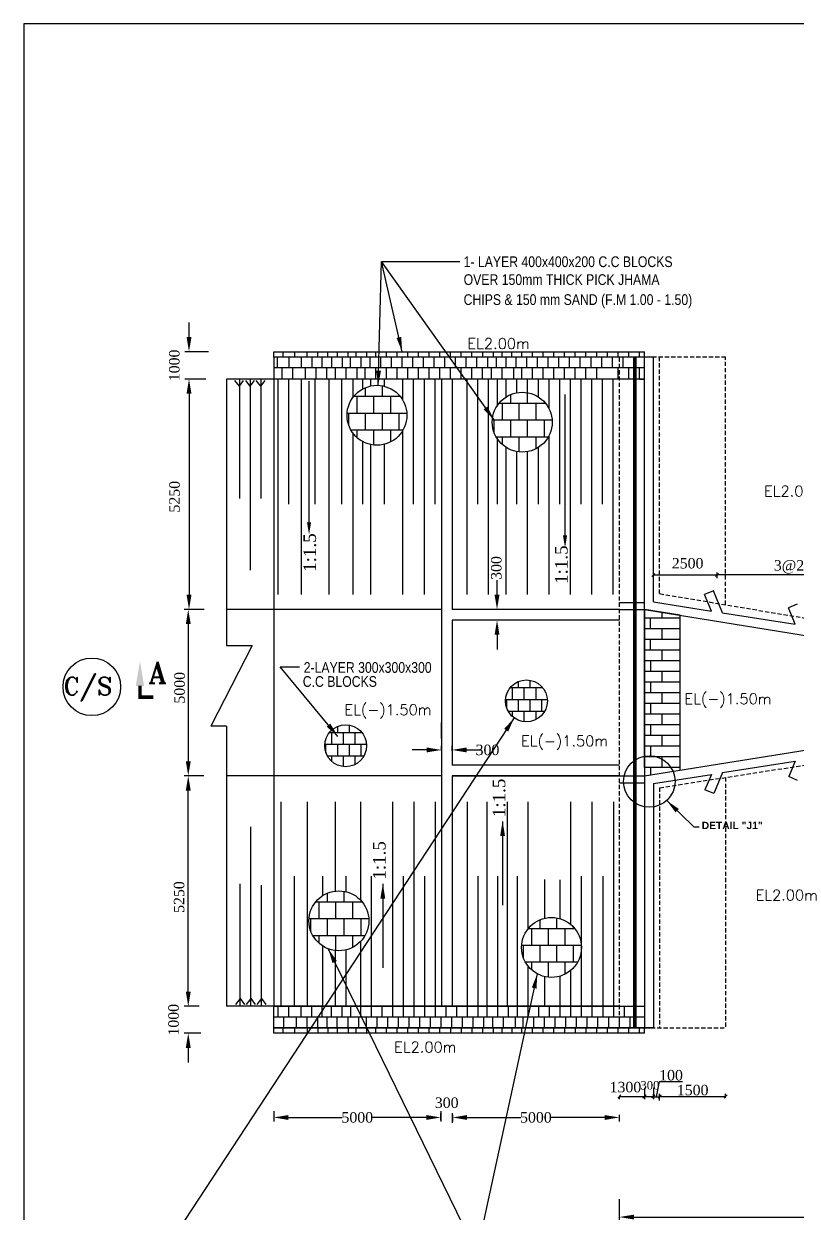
# Model space of a CAD drawing. Extents: x -298162 to 1078160, y -513173 to -216568.
# Drawn here: x 8703 to 27154, y -445324 to -416931 of the extents above; entities that cross this region are included whole.
import ezdxf

# ---------------------------------------------------------------- set-up
doc = ezdxf.new("R2010")
doc.units = 0
doc.header["$MEASUREMENT"] = 0
doc.linetypes.add('DASHED', pattern=[0.75, 0.5, -0.25])
doc.layers.get('0').update_dxf_attribs({"linetype": 'CONTINUOUS'})
doc.layers.get('DEFPOINTS').update_dxf_attribs({"linetype": 'CONTINUOUS'})
for name, color, linetype in [('LINE', 7, 'CONTINUOUS'), ('SLOPECON', 12, 'CONTINUOUS'), ('SLOPEEARTH', 3, 'CONTINUOUS'), ('TEXT', 10, 'CONTINUOUS')]:
    doc.layers.add(name, color=color, linetype=linetype)
doc.styles.add('ARIAL', font='ARIALN.TTF')
doc.styles.add('BIG', font='ROMANT.SHX')
doc.styles.get("Standard").update_dxf_attribs({"font": 'times.ttf', "height": 250})
doc.styles.add('sum', font='arialbd.ttf')
doc.dimstyles.new('3', dxfattribs={"dimtxt": 225, "dimasz": 350, "dimexe": 100, "dimexo": 25, "dimgap": 9, "dimtad": 0, "dimdec": 0, "dimzin": 0, "dimdsep": 46, "dimtxsty": 'Standard', "dimcen": 0, "dimclrt": 256, "dimadec": 0, "dimazin": 0, "dimtfac": 1, "dimtdec": 0, "dimtofl": 0, "dimtmove": 2, "dimatfit": 3, "dimfxl": 1, "dimtolj": 1, "dimtzin": 0, "dimarcsym": 0})
doc.dimstyles.new('Oblique', dxfattribs={"dimtxt": 75, "dimasz": 75, "dimexe": 60, "dimexo": 60, "dimgap": 25, "dimtad": 2, "dimtih": 1, "dimtoh": 1, "dimdec": 0, "dimzin": 0, "dimdsep": 46, "dimtxsty": 'Standard', "dimblk": 'OBLIQUE', "dimcen": 0, "dimadec": 0, "dimazin": 0, "dimtfac": 1, "dimtdec": 0, "dimtofl": 0, "dimtmove": 0, "dimatfit": 3, "dimldrblk": 'NONE', "dimfxl": 1, "dimtolj": 1, "dimtzin": 0, "dimarcsym": 0})

# ---------------------------------------------------------------- blocks, each defined once
blk = doc.blocks.new('_Oblique')
at = {"color": 0, "linetype": 'ByBlock', "lineweight": -2}
blk.add_line((-0.5, -0.5), (0.5, 0.5), dxfattribs=at)
blk = doc.blocks.new('*D718')
at = {"layer": 'DEFPOINTS', "color": 0, "lineweight": -2}
for p in [(25447, -442538), (25447, -442626), (23872, -442695)]:
    blk.add_point(p, dxfattribs=at)
at = {"layer": 'LINE', "color": 0, "lineweight": -2}
for p, q in [((23872, -442635), (23872, -442478)), ((23872, -442538), (25447, -442538)), ((25447, -442566), (25447, -442478))]:
    blk.add_line(p, q, dxfattribs=at)
at = {"layer": 'LINE', "color": 0, "lineweight": -2, "xscale": 75, "yscale": 75, "zscale": 75, "rotation": 180}
blk.add_blockref('_Oblique', (23872, -442538), dxfattribs=at)
at = {"layer": 'LINE', "color": 0, "lineweight": -2, "xscale": 75, "yscale": 75, "zscale": 75}
blk.add_blockref('_Oblique', (25447, -442538), dxfattribs=at)
at = {"layer": 'LINE', "color": 0, "insert": (24660, -442386), "char_height": 250, "attachment_point": 5}
blk.add_mtext('\\A1;1500', dxfattribs=at)
blk = doc.blocks.new('_None')
blk = doc.blocks.new('*D719')
at = {"layer": 'DEFPOINTS', "color": 0, "lineweight": -2}
for p in [(23510, -442273), (23722, -442273), (23722, -442538)]:
    blk.add_point(p, dxfattribs=at)
at = {"layer": 'LINE', "color": 0, "lineweight": -2}
for p, q in [((23510, -442333), (23510, -442598)), ((23722, -442333), (23722, -442598)), ((23510, -442538), (23722, -442538))]:
    blk.add_line(p, q, dxfattribs=at)
at = {"layer": 'LINE', "color": 0, "lineweight": -2, "xscale": 75, "yscale": 75, "zscale": 75, "rotation": 180}
blk.add_blockref('_Oblique', (23510, -442538), dxfattribs=at)
at = {"layer": 'LINE', "color": 0, "lineweight": -2, "xscale": 75, "yscale": 75, "zscale": 75}
blk.add_blockref('_Oblique', (23722, -442538), dxfattribs=at)
at = {"layer": 'LINE', "color": 0, "insert": (23640, -442271), "char_height": 250, "attachment_point": 5}
blk.add_mtext('\\A1;{\\H0.8x;300}', dxfattribs=at)
blk = doc.blocks.new('*D720')
at = {"layer": 'DEFPOINTS', "color": 0, "lineweight": -2}
for p in [(22910, -442479), (23510, -442479), (23510, -442538)]:
    blk.add_point(p, dxfattribs=at)
at = {"layer": 'LINE', "color": 0, "lineweight": -2}
for p, q in [((22910, -442538), (23510, -442538)), ((22910, -442539), (22910, -442598)), ((23510, -442539), (23510, -442598))]:
    blk.add_line(p, q, dxfattribs=at)
at = {"layer": 'LINE', "color": 0, "lineweight": -2, "xscale": 75, "yscale": 75, "zscale": 75, "rotation": 180}
blk.add_blockref('_Oblique', (22910, -442538), dxfattribs=at)
at = {"layer": 'LINE', "color": 0, "lineweight": -2, "xscale": 75, "yscale": 75, "zscale": 75}
blk.add_blockref('_Oblique', (23510, -442538), dxfattribs=at)
at = {"layer": 'LINE', "color": 0, "insert": (23056, -442315), "char_height": 250, "attachment_point": 5}
blk.add_mtext('\\A1;1300', dxfattribs=at)
blk = doc.blocks.new('*D721')
at = {"layer": 'DEFPOINTS', "color": 0, "lineweight": -2}
for p in [(18930, -442950), (22910, -442950), (22910, -443038)]:
    blk.add_point(p, dxfattribs=at)
at = {"layer": 'LINE', "color": 0, "lineweight": -2}
for p, q in [((18930, -442975), (18930, -443138)), ((19280, -443038), (20557, -443038)), ((22560, -443038), (21283, -443038)), ((22910, -442975), (22910, -443138))]:
    blk.add_line(p, q, dxfattribs=at)
for points in [[(19280, -442980), (19280, -443097), (18930, -443038)], [(22560, -442980), (22560, -443097), (22910, -443038)]]:
    blk.add_solid(points, dxfattribs=at)
at = {"layer": 'LINE', "insert": (20920, -443038), "char_height": 250, "attachment_point": 5}
blk.add_mtext('\\A1;5000', dxfattribs=at)
blk = doc.blocks.new('*D722')
at = {"layer": 'DEFPOINTS', "color": 0, "lineweight": -2}
for p in [(12910, -440385), (12626, -441027), (12948, -441027)]:
    blk.add_point(p, dxfattribs=at)
at = {"layer": 'LINE', "color": 0, "lineweight": -2}
for p, q in [((12626, -440035), (12626, -439685)), ((12885, -440385), (12526, -440385)), ((12923, -441027), (12526, -441027)), ((12626, -441377), (12626, -441727))]:
    blk.add_line(p, q, dxfattribs=at)
for points in [[(12568, -440035), (12685, -440035), (12626, -440385)], [(12568, -441377), (12685, -441377), (12626, -441027)]]:
    blk.add_solid(points, dxfattribs=at)
at = {"layer": 'LINE', "insert": (12276, -440706), "char_height": 250, "attachment_point": 5, "rotation": 90}
blk.add_mtext('\\A1;1000', dxfattribs=at)
blk = doc.blocks.new('*D723')
at = {"layer": 'DEFPOINTS', "color": 0, "lineweight": -2}
for p in [(12626, -434885), (13022, -434885), (12881, -440385)]:
    blk.add_point(p, dxfattribs=at)
at = {"layer": 'LINE', "color": 0, "lineweight": -2}
for p, q in [((12997, -434885), (12526, -434885)), ((12626, -440035), (12626, -435235)), ((12856, -440385), (12526, -440385))]:
    blk.add_line(p, q, dxfattribs=at)
for points in [[(12568, -435235), (12685, -435235), (12626, -434885)], [(12568, -440035), (12685, -440035), (12626, -440385)]]:
    blk.add_solid(points, dxfattribs=at)
at = {"layer": 'LINE', "insert": (12409, -437777), "char_height": 250, "attachment_point": 5, "rotation": 90}
blk.add_mtext('\\A1;5250', dxfattribs=at)
blk = doc.blocks.new('*D724')
at = {"layer": 'DEFPOINTS', "color": 0, "lineweight": -2}
for p in [(13069, -425411), (12644, -430911), (13030, -430911)]:
    blk.add_point(p, dxfattribs=at)
at = {"layer": 'LINE', "color": 0, "lineweight": -2}
for p, q in [((13044, -425411), (12544, -425411)), ((12644, -425761), (12644, -430561)), ((13005, -430911), (12544, -430911))]:
    blk.add_line(p, q, dxfattribs=at)
for points in [[(12586, -425761), (12703, -425761), (12644, -425411)], [(12586, -430561), (12703, -430561), (12644, -430911)]]:
    blk.add_solid(points, dxfattribs=at)
at = {"layer": 'LINE', "insert": (12300, -428220), "char_height": 250, "attachment_point": 5, "rotation": 90}
blk.add_mtext('\\A1;5250', dxfattribs=at)
blk = doc.blocks.new('*D725')
at = {"layer": 'DEFPOINTS', "color": 0, "lineweight": -2}
for p in [(13137, -424759), (12644, -425411), (12644, -425411)]:
    blk.add_point(p, dxfattribs=at)
at = {"layer": 'LINE', "color": 0, "lineweight": -2}
for p, q in [((12644, -424409), (12644, -424059)), ((13112, -424759), (12544, -424759)), ((12619, -425411), (12544, -425411)), ((12644, -425761), (12644, -426111))]:
    blk.add_line(p, q, dxfattribs=at)
for points in [[(12586, -424409), (12703, -424409), (12644, -424759)], [(12586, -425761), (12703, -425761), (12644, -425411)]]:
    blk.add_solid(points, dxfattribs=at)
at = {"layer": 'LINE', "insert": (12294, -425085), "char_height": 250, "attachment_point": 5, "rotation": 90}
blk.add_mtext('\\A1;1000', dxfattribs=at)
blk = doc.blocks.new('*D729')
at = {"layer": 'DEFPOINTS', "color": 0, "lineweight": -2}
for p in [(20137, -430911), (19993, -431166), (20137, -431166)]:
    blk.add_point(p, dxfattribs=at)
at = {"layer": 'LINE', "color": 0, "lineweight": -2}
for p, q in [((19993, -430561), (19993, -430211)), ((20112, -430911), (19893, -430911)), ((20112, -431166), (19893, -431166)), ((19993, -431516), (19993, -431866))]:
    blk.add_line(p, q, dxfattribs=at)
for points in [[(19934, -430561), (20051, -430561), (19993, -430911)], [(19934, -431516), (20051, -431516), (19993, -431166)]]:
    blk.add_solid(points, dxfattribs=at)
at = {"layer": 'LINE', "insert": (19976, -429921), "char_height": 250, "attachment_point": 5, "rotation": 90}
blk.add_mtext('\\A1;300', dxfattribs=at)
blk = doc.blocks.new('*D730')
at = {"layer": 'DEFPOINTS', "color": 0, "lineweight": -2}
for p in [(18665, -434265), (18665, -434309), (18920, -434309)]:
    blk.add_point(p, dxfattribs=at)
at = {"layer": 'LINE', "color": 0, "lineweight": -2}
for p, q in [((18315, -434265), (17965, -434265)), ((18665, -434284), (18665, -434165)), ((18920, -434284), (18920, -434165)), ((19270, -434265), (19620, -434265))]:
    blk.add_line(p, q, dxfattribs=at)
for points in [[(18315, -434206), (18315, -434323), (18665, -434265)], [(19270, -434206), (19270, -434323), (18920, -434265)]]:
    blk.add_solid(points, dxfattribs=at)
at = {"layer": 'LINE', "insert": (19765, -434265), "char_height": 250, "attachment_point": 5}
blk.add_mtext('\\A1;300', dxfattribs=at)
blk = doc.blocks.new('*D731')
at = {"layer": 'DEFPOINTS', "color": 0, "lineweight": -2}
for p in [(12891, -430911), (12626, -434885), (12891, -434885)]:
    blk.add_point(p, dxfattribs=at)
at = {"layer": 'LINE', "color": 0, "lineweight": -2}
for p, q in [((12866, -430911), (12526, -430911)), ((12626, -431261), (12626, -434535)), ((12866, -434885), (12526, -434885))]:
    blk.add_line(p, q, dxfattribs=at)
for points in [[(12568, -431261), (12685, -431261), (12626, -430911)], [(12568, -434535), (12685, -434535), (12626, -434885)]]:
    blk.add_solid(points, dxfattribs=at)
at = {"layer": 'LINE', "insert": (12420, -432781), "char_height": 250, "attachment_point": 5, "rotation": 90}
blk.add_mtext('\\A1;5000', dxfattribs=at)
blk = doc.blocks.new('*D736')
at = {"layer": 'DEFPOINTS', "color": 0, "lineweight": -2}
for p in [(18654, -443127), (18930, -443038), (18930, -443188)]:
    blk.add_point(p, dxfattribs=at)
at = {"layer": 'LINE', "color": 0, "lineweight": -2}
for p, q in [((18304, -443038), (17954, -443038)), ((18654, -443102), (18654, -442938)), ((18930, -443163), (18930, -442938)), ((19280, -443038), (19630, -443038))]:
    blk.add_line(p, q, dxfattribs=at)
for points in [[(18304, -442980), (18304, -443097), (18654, -443038)], [(19280, -442980), (19280, -443097), (18930, -443038)]]:
    blk.add_solid(points, dxfattribs=at)
at = {"layer": 'LINE', "insert": (18792, -442688), "char_height": 250, "attachment_point": 5}
blk.add_mtext('\\A1;300', dxfattribs=at)
blk = doc.blocks.new('*D737')
at = {"layer": 'DEFPOINTS', "color": 0, "lineweight": -2}
for p in [(14665, -442862), (18654, -442862), (18654, -443038)]:
    blk.add_point(p, dxfattribs=at)
at = {"layer": 'LINE', "color": 0, "lineweight": -2}
for p, q in [((14665, -442887), (14665, -443138)), ((18654, -442887), (18654, -443138)), ((15015, -443038), (16297, -443038)), ((18304, -443038), (17022, -443038))]:
    blk.add_line(p, q, dxfattribs=at)
for points in [[(15015, -442980), (15015, -443097), (14665, -443038)], [(18304, -442980), (18304, -443097), (18654, -443038)]]:
    blk.add_solid(points, dxfattribs=at)
at = {"layer": 'LINE', "insert": (16659, -443038), "char_height": 250, "attachment_point": 5}
blk.add_mtext('\\A1;5000', dxfattribs=at)
blk = doc.blocks.new('*D741')
at = {"layer": 'DEFPOINTS', "color": 0, "lineweight": -2}
for p in [(46604, -444630), (22910, -444962), (46604, -445416)]:
    blk.add_point(p, dxfattribs=at)
at = {"layer": 'LINE', "color": 0, "lineweight": -2}
for p, q in [((46604, -444655), (46604, -445516)), ((22910, -444987), (22910, -445516)), ((23260, -445416), (34301, -445416)), ((46254, -445416), (35213, -445416))]:
    blk.add_line(p, q, dxfattribs=at)
for points in [[(23260, -445358), (23260, -445474), (22910, -445416)], [(46254, -445358), (46254, -445474), (46604, -445416)]]:
    blk.add_solid(points, dxfattribs=at)
at = {"layer": 'LINE', "insert": (34757, -445416), "char_height": 250, "attachment_point": 5}
blk.add_mtext('\\A1;35850', dxfattribs=at)
blk = doc.blocks.new('*D855')
at = {"layer": 'DEFPOINTS', "color": 0, "lineweight": -2}
for p in [(23722, -442597), (23872, -442542), (23872, -442616)]:
    blk.add_point(p, dxfattribs=at)
at = {"layer": 'LINE', "color": 0, "lineweight": -2}
for p, q in [((23797, -442542), (23871, -442183)), ((23871, -442183), (24418, -442183)), ((23722, -442537), (23722, -442482)), ((23722, -442542), (23872, -442542)), ((23872, -442556), (23872, -442482))]:
    blk.add_line(p, q, dxfattribs=at)
at = {"layer": 'LINE', "color": 0, "lineweight": -2, "xscale": 75, "yscale": 75, "zscale": 75, "rotation": 180}
blk.add_blockref('_Oblique', (23722, -442542), dxfattribs=at)
at = {"layer": 'LINE', "color": 0, "lineweight": -2, "xscale": 75, "yscale": 75, "zscale": 75}
blk.add_blockref('_Oblique', (23872, -442542), dxfattribs=at)
at = {"layer": 'LINE', "color": 0, "insert": (24144, -442031), "char_height": 250, "attachment_point": 5}
blk.add_mtext('\\A1;100', dxfattribs=at)
blk = doc.blocks.new('*D1169')
at = {"layer": 'DEFPOINTS', "color": 0, "lineweight": -2}
for p in [(25241, -430088), (25241, -430088), (29241, -430088)]:
    blk.add_point(p, dxfattribs=at)
at = {"layer": 'LINE', "color": 0, "lineweight": -2}
blk.add_line((29241, -430088), (25241, -430088), dxfattribs=at)
at = {"layer": 'LINE', "color": 0, "lineweight": -2, "xscale": 75, "yscale": 75, "zscale": 75, "rotation": 180}
blk.add_blockref('_Oblique', (25241, -430088), dxfattribs=at)
at = {"layer": 'LINE', "color": 0, "lineweight": -2, "xscale": 75, "yscale": 75, "zscale": 75}
blk.add_blockref('_Oblique', (29241, -430088), dxfattribs=at)
at = {"layer": 'LINE', "color": 0, "insert": (27462, -429895), "char_height": 250, "attachment_point": 5}
blk.add_mtext('\\A1;3@2350c/c', dxfattribs=at)
blk = doc.blocks.new('*D1170')
at = {"layer": 'DEFPOINTS', "color": 0, "lineweight": -2}
for p in [(25241, -430088), (23722, -430228), (25241, -430228)]:
    blk.add_point(p, dxfattribs=at)
at = {"layer": 'LINE', "color": 0, "lineweight": -2}
for p, q in [((23722, -430168), (23722, -430028)), ((23722, -430088), (25241, -430088)), ((25241, -430168), (25241, -430028))]:
    blk.add_line(p, q, dxfattribs=at)
at = {"layer": 'LINE', "color": 0, "lineweight": -2, "xscale": 75, "yscale": 75, "zscale": 75, "rotation": 180}
blk.add_blockref('_Oblique', (23722, -430088), dxfattribs=at)
at = {"layer": 'LINE', "color": 0, "lineweight": -2, "xscale": 75, "yscale": 75, "zscale": 75}
blk.add_blockref('_Oblique', (25241, -430088), dxfattribs=at)
at = {"layer": 'LINE', "color": 0, "insert": (24540, -429810), "char_height": 250, "attachment_point": 5}
blk.add_mtext('\\A1;2500', dxfattribs=at)

msp = doc.modelspace()

# ---------------------------------------------------------------- hatches: boundary and pattern name
at = {"layer": 'LINE'}
h = msp.add_hatch(dxfattribs=at)
h.set_pattern_fill('AR-B88', color=0, scale=50, style=0)
h.set_pattern_definition([(0, (15456.35, -192623.54), (0, 400), []), (90, (15456.35, -192623.54), (-200, 400), [400, -400])])
edge = h.paths.add_edge_path()
edge.add_arc((17128.481, -426275.92), 714.762, 0, 360)
h = msp.add_hatch(dxfattribs=at)
h.set_pattern_fill('AR-B88', color=0, scale=50, style=0)
h.set_pattern_definition([(0, (18922.75, -192788.1), (0, 400), []), (90, (18922.75, -192788.1), (-200, 400), [400, -400])])
edge = h.paths.add_edge_path()
edge.add_arc((20594.881, -426440.49), 714.762, 0, 360)
h = msp.add_hatch(dxfattribs=at)
h.set_pattern_fill('AR-B88', color=0, scale=35, style=0)
h.set_pattern_definition([(0, (19523.37, -269538.25), (0, 280), []), (90, (19523.37, -269538.25), (-140, 280), [280, -280])])
edge = h.paths.add_edge_path()
edge.add_arc((20693.855, -433094.92), 500.334, 0, 360)
h = msp.add_hatch(dxfattribs=at)
h.set_pattern_fill('AR-B88', color=0, scale=35, style=0)
h.set_pattern_definition([(0, (15210.88, -270607.94), (0, 280), []), (90, (15210.88, -270607.94), (-140, 280), [280, -280])])
edge = h.paths.add_edge_path()
edge.add_arc((16381.368, -434164.61), 500.334, 0, 360)
h = msp.add_hatch(dxfattribs=at)
h.set_pattern_fill('AR-B88', color=0, scale=50, style=0)
h.set_pattern_definition([(0, (14548.83, -204691.4), (0, 400), []), (90, (14548.83, -204691.42), (-200, 400), [400, -400])])
edge = h.paths.add_edge_path()
edge.add_arc((16220.954, -438343.8), 714.762, 0, 360)
h = msp.add_hatch(dxfattribs=at)
h.set_pattern_fill('AR-B88', color=0, scale=50, style=0)
h.set_pattern_definition([(0, (19620.46, -205326.3), (0, 400), []), (90, (19620.46, -205326.3), (-200, 400), [400, -400])])
edge = h.paths.add_edge_path()
edge.add_arc((21292.586, -438978.686), 714.762, 0, 360)

# ---------------------------------------------------------------- linework, layer by layer
at = {"layer": 'LINE', "color": 0}
for p, q in [((14664.655, -424886.622), (14664.655, -424759.122)), ((14664.655, -424759.122), (23509.655, -424759.122)), ((14890.068, -424886.622), (14890.068, -424759.122)), ((15168.608, -424886.622), (15168.608, -424759.122)), ((15466.108, -424886.622), (15466.108, -424759.122)), ((15721.108, -424886.622), (15721.108, -424759.122)), ((15958.904, -424886.622), (15958.904, -424759.122)), ((16188.608, -424886.622), (16188.608, -424759.122)), ((16443.608, -424886.622), (16443.608, -424759.122)), ((16629.183, -424886.622), (16629.183, -424759.122)), ((16884.183, -424886.622), (16884.183, -424759.122)), ((17100.068, -424886.622), (17100.068, -424759.122)), ((17355.068, -424886.622), (17355.068, -424759.122)), ((17610.068, -424886.622), (17610.068, -424759.122)), ((17865.068, -424886.622), (17865.068, -424759.122)), ((18120.068, -424886.622), (18120.068, -424759.122)), ((18375.068, -424886.622), (18375.068, -424759.122)), ((18630.068, -424886.622), (18630.068, -424759.122)), ((18885.068, -424886.622), (18885.068, -424759.122)), ((19140.068, -424886.622), (19140.068, -424759.122)), ((19395.068, -424886.622), (19395.068, -424759.122)), ((19650.068, -424886.622), (19650.068, -424759.122)), ((19905.068, -424886.622), (19905.068, -424759.122)), ((20117.568, -424886.622), (20117.568, -424759.122)), ((20349.521, -424886.622), (20349.521, -424759.122)), ((20585.068, -424886.622), (20585.068, -424759.122)), ((20840.068, -424886.622), (20840.068, -424759.122)), ((21095.068, -424886.622), (21095.068, -424759.122)), ((21350.068, -424886.622), (21350.068, -424759.122)), ((21605.068, -424886.622), (21605.068, -424759.122)), ((21860.068, -424886.622), (21860.068, -424759.122)), ((22115.068, -424886.622), (22115.068, -424759.122)), ((22370.068, -424886.622), (22370.068, -424759.122)), ((22625.068, -424886.622), (22625.068, -424759.122)), ((22880.068, -424886.622), (22880.068, -424759.122)), ((23135.068, -424886.622), (23135.068, -424759.122)), ((23390.068, -424886.622), (23390.068, -424759.122)), ((23509.655, -424886.622), (23509.655, -424759.122)), ((23722.155, -424886.622), (14664.655, -424886.622)), ((14664.655, -424886.622), (14664.655, -425411.101)), ((14754.655, -425141.622), (14754.655, -424886.622)), ((23645.068, -424886.622), (14800.068, -424886.622)), ((15033.194, -425141.622), (15033.194, -424886.622)), ((15330.694, -425141.622), (15330.694, -424886.622)), ((15585.694, -425141.622), (15585.694, -424886.622)), ((15823.49, -425141.622), (15823.49, -424886.622)), ((16053.194, -425141.622), (16053.194, -424886.622)), ((16308.194, -425141.622), (16308.194, -424886.622)), ((16493.77, -425141.622), (16493.77, -424886.622)), ((16748.77, -425141.622), (16748.77, -424886.622)), ((16964.655, -425141.622), (16964.655, -424886.622)), ((17219.655, -425141.622), (17219.655, -424886.622)), ((17474.655, -425141.622), (17474.655, -424886.622)), ((17729.655, -425141.622), (17729.655, -424886.622)), ((17984.655, -425141.622), (17984.655, -424886.622)), ((18239.655, -425141.622), (18239.655, -424886.622)), ((18494.655, -425141.622), (18494.655, -424886.622)), ((18749.655, -425141.622), (18749.655, -424886.622)), ((19004.655, -425141.622), (19004.655, -424886.622)), ((19259.655, -425141.622), (19259.655, -424886.622)), ((19514.655, -425141.622), (19514.655, -424886.622)), ((19769.655, -425141.622), (19769.655, -424886.622)), ((19982.155, -425141.622), (19982.155, -424886.622)), ((20214.107, -425141.622), (20214.107, -424886.622)), ((20449.655, -425141.622), (20449.655, -424886.622)), ((20704.655, -425141.622), (20704.655, -424886.622)), ((20959.655, -425141.622), (20959.655, -424886.622)), ((21214.655, -425141.622), (21214.655, -424886.622)), ((21469.655, -425141.622), (21469.655, -424886.622)), ((21724.655, -425141.622), (21724.655, -424886.622)), ((21979.655, -425141.622), (21979.655, -424886.622)), ((22234.655, -425141.622), (22234.655, -424886.622)), ((22489.655, -425141.622), (22489.655, -424886.622)), ((22744.655, -425141.622), (22744.655, -424886.622)), ((22999.655, -425141.622), (22999.655, -424886.622)), ((23509.655, -425411.101), (23509.655, -424886.622)), ((23722.155, -430730.923), (23722.155, -424886.622)), ((23509.655, -425141.622), (14664.655, -425141.622)), ((14867.133, -425396.622), (14867.133, -425141.622)), ((15122.133, -425396.622), (15122.133, -425141.622)), ((15419.633, -425396.622), (15419.633, -425141.622)), ((15674.633, -425396.622), (15674.633, -425141.622)), ((15928.837, -425396.622), (15928.837, -425141.622)), ((16142.133, -425396.622), (16142.133, -425141.622)), ((16397.133, -425396.622), (16397.133, -425141.622)), ((16652.133, -425396.622), (16652.133, -425141.622)), ((16844.83, -425396.622), (16844.83, -425141.622)), ((17099.83, -425396.622), (17099.83, -425141.622)), ((17354.83, -425396.622), (17354.83, -425141.622)), ((17609.83, -425396.622), (17609.83, -425141.622)), ((17864.83, -425396.622), (17864.83, -425141.622)), ((18119.83, -425396.622), (18119.83, -425141.622)), ((18374.83, -425396.622), (18374.83, -425141.622)), ((18629.83, -425396.622), (18629.83, -425141.622)), ((18884.83, -425396.622), (18884.83, -425141.622)), ((19139.83, -425396.622), (19139.83, -425141.622)), ((19394.83, -425396.622), (19394.83, -425141.622)), ((19649.83, -425396.622), (19649.83, -425141.622)), ((19862.33, -425396.622), (19862.33, -425141.622)), ((20117.33, -425396.622), (20117.33, -425141.622)), ((20391.782, -425396.622), (20391.782, -425141.622)), ((20584.83, -425396.622), (20584.83, -425141.622)), ((20839.83, -425396.622), (20839.83, -425141.622)), ((21094.83, -425396.622), (21094.83, -425141.622)), ((21349.83, -425396.622), (21349.83, -425141.622)), ((21604.83, -425396.622), (21604.83, -425141.622)), ((21859.83, -425396.622), (21859.83, -425141.622)), ((22114.83, -425396.622), (22114.83, -425141.622)), ((22369.83, -425396.622), (22369.83, -425141.622)), ((22879.83, -425396.622), (22879.83, -425141.622)), ((23134.83, -425411.101), (23134.83, -425141.622)), ((23389.83, -425411.101), (23389.83, -425141.622)), ((14664.655, -425411.101), (13542.435, -425411.101)), ((13542.435, -425411.101), (13542.435, -431771.195)), ((23509.655, -425411.101), (13542.435, -425411.101)), ((22914.655, -425411.101), (14664.655, -425411.101)), ((14664.655, -425411.101), (14664.655, -433694.851)), ((15507.919, -428827.683), (15507.919, -425463.813)), ((18664.655, -425411.101), (18664.655, -433694.851)), ((18919.655, -425411.101), (18919.655, -430911.101)), ((23389.83, -425411.101), (23509.655, -425411.101)), ((23509.655, -430911.101), (23509.655, -425411.101)), ((21614.485, -429142.683), (21614.485, -425778.813)), ((25108.702, -430948.438), (24944.204, -430555.73)), ((25372.823, -430989.872), (25154.135, -430467.794)), ((18664.655, -430911.101), (13542.435, -430911.101)), ((22914.655, -430911.101), (18919.655, -430911.101)), ((23509.655, -430911.101), (31414.655, -432186.101)), ((23509.655, -430911.101), (23509.655, -440384.851)), ((23509.655, -434685.495), (23509.655, -430911.101)), ((24359.655, -431048.198), (23509.655, -430911.101)), ((23722.155, -430730.923), (25108.702, -430948.438)), ((23934.655, -431115.495), (23934.655, -430979.65)), ((25372.823, -430989.872), (27108.585, -431262.171)), ((27108.585, -431262.171), (26944.087, -430869.462)), ((27108.585, -431262.171), (26961.54, -430911.128)), ((22914.655, -431166.101), (18919.655, -431166.101)), ((18919.655, -431166.101), (18919.655, -433694.851)), ((24359.655, -431115.495), (23509.655, -431115.495)), ((23654.289, -431370.495), (23654.289, -431115.495)), ((24359.655, -432122.192), (24359.655, -431048.198)), ((24359.655, -431370.495), (23509.655, -431370.495)), ((23934.655, -431625.495), (23934.655, -431370.495)), ((14150.669, -431771.195), (13167.368, -433694.851)), ((13542.435, -431771.195), (14150.669, -431771.195)), ((18664.655, -431803.601), (18664.655, -432186.101)), ((24359.655, -431625.495), (23509.655, -431625.495)), ((23654.289, -431880.495), (23654.289, -431625.495)), ((24359.655, -431880.495), (23509.655, -431880.495)), ((24359.655, -432135.495), (23509.655, -432135.495)), ((23654.289, -432135.495), (23654.289, -432390.495)), ((23934.655, -432135.495), (23934.655, -431880.495)), ((24359.655, -434748.333), (24359.655, -432122.192)), ((14819.514, -432283.809), (15281.315, -432283.809)), ((18664.655, -432186.101), (18664.655, -433694.851)), ((24359.655, -432390.495), (23509.655, -432390.495)), ((23934.655, -432645.495), (23934.655, -432390.495)), ((24359.655, -432645.495), (23509.655, -432645.495)), ((23654.289, -432645.495), (23654.289, -432900.495)), ((24359.655, -432900.495), (23509.655, -432900.495)), ((23934.655, -433155.495), (23934.655, -432900.495)), ((24359.655, -433155.495), (23509.655, -433155.495)), ((23654.289, -433155.495), (23654.289, -433410.495)), ((24359.655, -433410.495), (23509.655, -433410.495)), ((23934.655, -433665.495), (23934.655, -433410.495)), ((13542.435, -433694.851), (13167.368, -433694.851)), ((13542.435, -433694.851), (13542.435, -440384.851)), ((14664.655, -433694.851), (14664.655, -440384.851)), ((18664.655, -433992.351), (18664.655, -433609.851)), ((18664.655, -433694.851), (18664.655, -440384.851)), ((18919.655, -433694.851), (18919.655, -434629.851)), ((23509.655, -434884.851), (31414.655, -433609.851)), ((24359.655, -433665.495), (23509.655, -433665.495)), ((23654.289, -433665.495), (23654.289, -433920.495)), ((18664.655, -433992.351), (18664.655, -436219.875)), ((24359.655, -433920.495), (23509.655, -433920.495)), ((23934.655, -434175.495), (23934.655, -433920.495)), ((24359.655, -434175.495), (23509.655, -434175.495)), ((23654.289, -434175.495), (23654.289, -434430.495)), ((22914.655, -434629.851), (18919.655, -434629.851)), ((24359.655, -434430.495), (23509.655, -434430.495)), ((24359.655, -434685.495), (23509.655, -434685.495)), ((23654.289, -434685.495), (23654.289, -434861.523)), ((23934.655, -434685.495), (23934.655, -434430.495)), ((25372.823, -434806.08), (27108.585, -434533.782)), ((25372.823, -434806.08), (27108.585, -434533.782)), ((27108.585, -434533.782), (26954.144, -434902.48)), ((27108.585, -434533.782), (26962.694, -434882.07)), ((18664.655, -434884.851), (13542.435, -434884.851)), ((18919.655, -434884.851), (22914.655, -434884.851)), ((18919.655, -434884.851), (18919.655, -440384.851)), ((22914.655, -434884.851), (18919.655, -434884.851)), ((23722.155, -435065.029), (25108.702, -434847.514)), ((23722.155, -435065.029), (25108.702, -434847.514)), ((25108.702, -434847.514), (24954.261, -435216.213)), ((25372.823, -434806.08), (25164.192, -435304.148)), ((23722.155, -435065.029), (23722.155, -440899.011)), ((14664.655, -440384.851), (13542.435, -440384.851)), ((22914.655, -440384.851), (14664.655, -440384.851)), ((14664.655, -440384.851), (23509.655, -440384.851)), ((14666.274, -440899.011), (14664.655, -440384.851)), ((23509.655, -440644.011), (14664.655, -440644.011)), ((14769.21, -440644.011), (14769.21, -440389.011)), ((14907.722, -440899.011), (14907.722, -440644.011)), ((15024.21, -440644.011), (15024.21, -440389.011)), ((15205.222, -440899.011), (15205.222, -440644.011)), ((15321.71, -440644.011), (15321.71, -440389.011)), ((15460.222, -440899.011), (15460.222, -440644.011)), ((15576.71, -440644.011), (15576.71, -440389.011)), ((15715.222, -440899.011), (15715.222, -440644.011)), ((15822.098, -440644.011), (15822.098, -440389.011)), ((15942.101, -440899.011), (15942.101, -440644.011)), ((16044.21, -440644.011), (16044.21, -440389.011)), ((16182.722, -440899.011), (16182.722, -440644.011)), ((16299.21, -440644.011), (16299.21, -440389.011)), ((16437.722, -440899.011), (16437.722, -440644.011)), ((16502.189, -440644.011), (16502.189, -440389.011)), ((16692.722, -440899.011), (16692.722, -440644.011)), ((16741.098, -440644.011), (16741.098, -440389.011)), ((16876.274, -440899.011), (16876.274, -440644.011)), ((16996.098, -440644.011), (16996.098, -440389.011)), ((17131.274, -440899.011), (17131.274, -440644.011)), ((17251.098, -440644.011), (17251.098, -440389.011)), ((17386.274, -440899.011), (17386.274, -440644.011)), ((17506.098, -440644.011), (17506.098, -440389.011)), ((17641.274, -440899.011), (17641.274, -440644.011)), ((17761.098, -440644.011), (17761.098, -440389.011)), ((17896.274, -440899.011), (17896.274, -440644.011)), ((18016.098, -440644.011), (18016.098, -440389.011)), ((18151.274, -440899.011), (18151.274, -440644.011)), ((18271.098, -440644.011), (18271.098, -440389.011)), ((18406.274, -440899.011), (18406.274, -440644.011)), ((18526.098, -440644.011), (18526.098, -440389.011)), ((18661.274, -440899.011), (18661.274, -440644.011)), ((18781.098, -440644.011), (18781.098, -440389.011)), ((18916.274, -440899.011), (18916.274, -440644.011)), ((19036.098, -440644.011), (19036.098, -440389.011)), ((19171.274, -440899.011), (19171.274, -440644.011)), ((19291.098, -440644.011), (19291.098, -440389.011)), ((19426.274, -440899.011), (19426.274, -440644.011)), ((19546.098, -440644.011), (19546.098, -440389.011)), ((19681.274, -440899.011), (19681.274, -440644.011)), ((19758.598, -440644.011), (19758.598, -440389.011)), ((19893.774, -440899.011), (19893.774, -440644.011)), ((20013.598, -440644.011), (20013.598, -440389.011)), ((20148.774, -440899.011), (20148.774, -440644.011)), ((20267.654, -440644.011), (20267.654, -440389.011)), ((20436.155, -440899.011), (20436.155, -440644.011)), ((20481.098, -440644.011), (20481.098, -440389.011)), ((20616.274, -440899.011), (20616.274, -440644.011)), ((20736.098, -440644.011), (20736.098, -440389.011)), ((20871.274, -440899.011), (20871.274, -440644.011)), ((20991.098, -440641.602), (20991.098, -440386.602)), ((21126.274, -440899.011), (21126.274, -440644.011)), ((21246.098, -440644.011), (21246.098, -440389.011)), ((21381.274, -440899.011), (21381.274, -440644.011)), ((21501.098, -440644.011), (21501.098, -440389.011)), ((21636.274, -440899.011), (21636.274, -440644.011)), ((21756.098, -440644.011), (21756.098, -440389.011)), ((21891.274, -440899.011), (21891.274, -440644.011)), ((22011.098, -440644.011), (22011.098, -440389.011)), ((22146.274, -440899.011), (22146.274, -440644.011)), ((22266.098, -440644.011), (22266.098, -440389.011)), ((22401.274, -440899.011), (22401.274, -440644.011)), ((22521.098, -440644.011), (22521.098, -440389.011)), ((22656.274, -440899.011), (22656.274, -440644.011)), ((22776.098, -440644.011), (22776.098, -440389.011)), ((22911.274, -440899.011), (22911.274, -440644.011)), ((23031.098, -440644.011), (23031.098, -440389.011)), ((23166.274, -440899.011), (23166.274, -440644.011)), ((23509.655, -440384.851), (23509.655, -440899.011)), ((23722.155, -440899.011), (14664.655, -440899.011)), ((14666.274, -441026.511), (14666.274, -440899.011)), ((14666.274, -440899.011), (23646.688, -440899.011)), ((14891.688, -441026.511), (14891.688, -440899.011)), ((15170.227, -441026.511), (15170.227, -440899.011)), ((15467.727, -441026.511), (15467.727, -440899.011)), ((15722.727, -441026.511), (15722.727, -440899.011)), ((15960.523, -441026.511), (15960.523, -440899.011)), ((16190.227, -441026.511), (16190.227, -440899.011)), ((16445.227, -441026.511), (16445.227, -440899.011)), ((16630.803, -441026.511), (16630.803, -440899.011)), ((16885.803, -441026.511), (16885.803, -440899.011)), ((17101.688, -441026.511), (17101.688, -440899.011)), ((17356.688, -441026.511), (17356.688, -440899.011)), ((17611.688, -441026.511), (17611.688, -440899.011)), ((17866.688, -441026.511), (17866.688, -440899.011)), ((18121.688, -441026.511), (18121.688, -440899.011)), ((18376.688, -441026.511), (18376.688, -440899.011)), ((18631.688, -441026.511), (18631.688, -440899.011)), ((18886.688, -441026.511), (18886.688, -440899.011)), ((19141.688, -441026.511), (19141.688, -440899.011)), ((19396.688, -441026.511), (19396.688, -440899.011)), ((19651.688, -441026.511), (19651.688, -440899.011)), ((19906.688, -441026.511), (19906.688, -440899.011)), ((20119.188, -441026.511), (20119.188, -440899.011)), ((20351.14, -441026.511), (20351.14, -440899.011)), ((20586.688, -441026.511), (20586.688, -440899.011)), ((20841.688, -441026.511), (20841.688, -440899.011)), ((21096.688, -441026.511), (21096.688, -440899.011)), ((21351.688, -441026.511), (21351.688, -440899.011)), ((21606.688, -441026.511), (21606.688, -440899.011)), ((21861.688, -441026.511), (21861.688, -440899.011)), ((22116.688, -441026.511), (22116.688, -440899.011)), ((22371.688, -441026.511), (22371.688, -440899.011)), ((22626.688, -441026.511), (22626.688, -440899.011)), ((22881.688, -441026.511), (22881.688, -440899.011)), ((23136.688, -441026.511), (23136.688, -440899.011)), ((23391.688, -441026.511), (23391.688, -440899.011)), ((23511.274, -441026.511), (23511.274, -440899.011)), ((23511.274, -441026.511), (14666.274, -441026.511))]:
    msp.add_line(p, q, dxfattribs=at)
at = {"layer": 'LINE', "color": 0, "linetype": 'DASHED', "ltscale": 200}
for p, q in [((22914.634, -440899.011), (22913.329, -424886.622)), ((25447.387, -424886.622), (23509.655, -424886.622)), ((23872.155, -430534.097), (23872.155, -424886.622)), ((25447.387, -430799.23), (25447.387, -424886.622)), ((23872.155, -430534.097), (30138.642, -431588.831)), ((23872.155, -435165.871), (30134.376, -434191.547)), ((25447.387, -434920.785), (25447.387, -440899.011)), ((23872.155, -435165.871), (23872.155, -440899.011)), ((22914.655, -440899.011), (25447.387, -440899.011))]:
    msp.add_line(p, q, dxfattribs=at)
at = {"layer": 'LINE', "color": 0, "linetype": 'ByBlock', "lineweight": -2}
for p, q in [((25154.135, -430467.794), (24944.204, -430555.73)), ((22913.382, -430911.101), (23509.654, -430910.975)), ((22913.392, -430746.555), (23509.664, -430746.43)), ((27154.017, -430781.526), (26944.087, -430869.462)), ((22913.427, -434884.851), (23509.699, -434884.725)), ((27164.075, -434990.416), (26954.144, -434902.48)), ((22913.417, -435049.397), (23509.689, -435049.271)), ((25164.192, -435304.148), (24954.261, -435216.213))]:
    msp.add_line(p, q, dxfattribs=at)
at = {"layer": 'LINE', "color": 0}
msp.add_lwpolyline([(8702.669, -459716.504), (69207.869, -459716.504), (69207.869, -416930.684), (8702.669, -416930.684)], close=True, dxfattribs=at)
at = {"layer": 'LINE', "color": 0, "linetype": 'DASHED', "ltscale": 200, "const_width": 85}
for points in [[(23279.539, -424893.101), (23279.539, -433694.851)], [(23279.539, -433694.851), (23279.539, -440896.851)]]:
    msp.add_lwpolyline(points, dxfattribs=at)
at = {"layer": 'LINE', "color": 0, "const_width": 85}
for points in [[(11473.796, -432863.12), (11473.796, -432733.283)], [(11793.72, -433002.945), (11473.796, -433002.945), (11473.796, -432863.12)]]:
    msp.add_lwpolyline(points, dxfattribs=at)
at = {"layer": 'LINE', "color": 0}
for centre, radius in [((17128.481, -426275.92), 714.762), ((20594.881, -426440.49), 714.762), ((10325.29, -432758.437), 687.184), ((20693.855, -433094.92), 500.334), ((16381.368, -434164.61), 500.334), ((23625.159, -435018.802), 615.118), ((16220.954, -438343.8), 714.762), ((21292.586, -438978.686), 714.762)]:
    msp.add_circle(centre, radius, dxfattribs=at)
for points in [[(15557.502, -428827.683), (15458.335, -428827.683), (15507.919, -429125.183)], [(21664.068, -429142.683), (21564.902, -429142.683), (21614.485, -429440.183)], [(11374.629, -432739.023), (11572.963, -432739.023), (11473.796, -432144.023)], [(20075.556, -436264.4), (20174.723, -436264.4), (20125.14, -435966.9)], [(17218.682, -437755.4), (17317.849, -437755.4), (17268.266, -437457.9)]]:
    msp.add_solid(points, dxfattribs=at)
at = {"layer": 'SLOPECON', "color": 0}
for p, q in [((14765.658, -425411.101), (14765.658, -430552.873)), ((15021.08, -425411.101), (15021.08, -428397.373)), ((15318.58, -425411.101), (15318.58, -430552.873)), ((15649.401, -425411.101), (15649.401, -428397.373)), ((15979.637, -425411.101), (15979.637, -430552.873)), ((16282.025, -425411.101), (16282.025, -428397.373)), ((16551.08, -425411.101), (16551.08, -425854.621)), ((16783.699, -425411.101), (16783.699, -425649.812)), ((16975.658, -425411.101), (16975.658, -425577.686)), ((16975.658, -425411.101), (16975.658, -425577.686)), ((17297.027, -425411.101), (17297.027, -425581.314)), ((17740.658, -425411.101), (17740.658, -425906.97)), ((17995.658, -425411.101), (17995.658, -428397.373)), ((18250.658, -425411.101), (18250.658, -430552.873)), ((18505.658, -425411.101), (18505.658, -428397.373)), ((19270.658, -425411.101), (19270.658, -430552.873)), ((19525.658, -425411.101), (19525.658, -428397.373)), ((19780.658, -425411.101), (19780.658, -430552.873)), ((19993.158, -425411.101), (19993.158, -426054.725)), ((20201.922, -425411.101), (20201.922, -425843.44)), ((20460.658, -425411.101), (20460.658, -425738.443)), ((20715.658, -425411.101), (20715.658, -425554.708)), ((20715.658, -425411.101), (20715.658, -425736.005)), ((20970.658, -425411.101), (20970.658, -425832.479)), ((20970.658, -425440.643), (20970.658, -425832.479)), ((21225.658, -425411.101), (21225.658, -426104.327)), ((21480.658, -425411.101), (21480.658, -428397.373)), ((21735.658, -425411.101), (21735.658, -430552.873)), ((21990.658, -425411.101), (21990.658, -428397.373)), ((22245.658, -425411.101), (22245.658, -430552.873)), ((22500.658, -425411.101), (22500.658, -428397.373)), ((22755.658, -425411.101), (22755.658, -430552.873)), ((16551.08, -426697.219), (16551.08, -430552.873)), ((17740.658, -426644.869), (17740.658, -430552.873)), ((16783.699, -426902.028), (16783.699, -428397.373)), ((16975.658, -426974.154), (16975.658, -430552.873)), ((16975.658, -426974.154), (16975.658, -429368.383)), ((17297.027, -426970.526), (17297.027, -428397.373)), ((19993.158, -426826.255), (19993.158, -428397.373)), ((21225.658, -426776.653), (21225.658, -430552.873)), ((20201.922, -427037.54), (20201.922, -430552.873)), ((20460.658, -427142.536), (20460.658, -428397.373)), ((20715.658, -427144.974), (20715.658, -430552.873)), ((20970.658, -427048.5), (20970.658, -428397.373)), ((14843.021, -439224.16), (14843.021, -435502.986)), ((15469.558, -440384.851), (15469.558, -435502.986)), ((16141.876, -437633.425), (16141.876, -435502.986)), ((16741.098, -437853.56), (16741.098, -435502.986)), ((17506.098, -440384.851), (17506.098, -435502.986)), ((18016.098, -440384.851), (18016.098, -435502.986)), ((18526.098, -440384.851), (18526.098, -435502.986)), ((19291.098, -440384.851), (19291.098, -435502.986)), ((19758.598, -440384.851), (19758.598, -435502.986)), ((20241.817, -440384.851), (20241.817, -435502.986)), ((20736.098, -437119.867), (20736.098, -435502.986)), ((21756.098, -437205.022), (21756.098, -435502.986)), ((22266.098, -440384.851), (22266.098, -435502.986)), ((22776.098, -440384.851), (22776.098, -435502.986)), ((20736.098, -438530.125), (20736.098, -437119.867)), ((21756.098, -438434.589), (21756.098, -437205.022)), ((15162.803, -439087.86), (15162.803, -437275.636)), ((15835.614, -437741.805), (15835.614, -437275.636)), ((16396.876, -437651.025), (16396.876, -437275.636)), ((16996.098, -440384.851), (16996.098, -437275.636)), ((17761.098, -440384.851), (17761.098, -437275.636)), ((18271.098, -440384.851), (18271.098, -437275.636)), ((19546.098, -440384.851), (19546.098, -437275.636)), ((20013.598, -440384.851), (20013.598, -437275.636)), ((20481.098, -440384.851), (20481.098, -437275.636)), ((21131.354, -438282.346), (21131.354, -437358.123)), ((21501.098, -438295.014), (21501.098, -437368.123)), ((22011.098, -440384.851), (22011.098, -437275.636)), ((22521.098, -440384.851), (22521.098, -437275.636)), ((15835.614, -440384.851), (15835.614, -438945.795)), ((16741.098, -440384.851), (16741.098, -438834.04)), ((14843.021, -440384.851), (14843.021, -439224.16)), ((15162.803, -440384.851), (15162.803, -439087.86)), ((16141.876, -440384.851), (16141.876, -439054.174)), ((16396.876, -440384.851), (16396.876, -439036.574)), ((20736.098, -440384.851), (20736.098, -439427.247)), ((21756.098, -440384.851), (21756.098, -439522.783)), ((21131.354, -440384.851), (21131.354, -439675.026)), ((21501.098, -440384.851), (21501.098, -439662.358)), ((15835.614, -440384.851), (15835.614, -440236.885))]:
    msp.add_line(p, q, dxfattribs=at)
at = {"layer": 'SLOPEEARTH', "color": 0}
for p, q in [((13844.834, -425582.373), (13734.961, -425442.533)), ((13844.834, -425411.101), (13844.834, -428262.504)), ((13844.834, -425582.373), (13947.31, -425442.533)), ((14106.834, -425582.373), (13996.961, -425442.533)), ((14106.834, -425411.101), (14106.834, -429976.399)), ((14106.834, -425582.373), (14209.31, -425442.533)), ((14354.834, -425582.373), (14244.961, -425442.533)), ((14354.834, -425411.101), (14354.834, -428261.853)), ((14354.834, -425582.373), (14457.31, -425442.533)), ((14119.074, -440384.851), (14119.074, -436103.74)), ((13865.274, -440384.851), (13865.274, -437459.141)), ((14375.274, -440384.851), (14375.274, -437489.261)), ((13865.274, -440200.123), (13755.401, -440339.963)), ((13865.274, -440200.123), (13967.75, -440339.963)), ((14120.274, -440200.123), (14010.401, -440339.963)), ((14120.274, -440200.123), (14222.75, -440339.963)), ((14375.274, -440200.123), (14265.401, -440339.963)), ((14375.274, -440200.123), (14477.75, -440339.963))]:
    msp.add_line(p, q, dxfattribs=at)

# ---------------------------------------------------------------- texts
at = {"color": 0, "ltscale": 2, "insert": (24877.023, -435978.836), "char_height": 175.02407, "width": 2795.64227, "attachment_point": 1, "style": 'sum'}
msp.add_mtext('DETAIL "J1"', dxfattribs=at)
at = {"layer": 'LINE', "color": 0}
for s, height, style, p in [('1- LAYER 400x400x200 C.C BLOCKS', 255, 'ARIAL', (19196.075, -422737.738)), ('OVER 150mm THICK PICK JHAMA', 255, 'ARIAL', (19196.075, -423164.989)), ('CHIPS & 150 mm SAND (F.M 1.00 - 1.50)', 255, 'ARIAL', (19196.075, -423642.504)), ('A', 510, 'BIG', (11672.644, -432674.407)), ('2-LAYER 300x300x300', 255, 'ARIAL', (15380.302, -432424.027)), ('C/S', 425, 'BIG', (9648.365, -432954.832)), ('C.C BLOCKS', 255, 'ARIAL', (15357.996, -432758.697))]:
    msp.add_text(s, height=height, dxfattribs=dict(at, style=style)).set_placement(p)
for p in [(15674.191, -430013.361), (21675.772, -430302.133), (20189.926, -435869.909), (17333.052, -437360.909)]:
    msp.add_text('1:1.5', height=300, rotation=90, dxfattribs=at).set_placement(p)
at = {"layer": 'TEXT', "color": 0, "style": 'BIG'}
for s, p in [('EL2.00m', (19287.099, -424690.286)), ('EL2.00m', (26363.269, -428212.573)), ('EL(-)1.50m', (24464.731, -433171.512)), ('EL(-)1.50m', (16352.955, -433432.288)), ('EL(-)1.50m', (20565.965, -434178.726)), ('EL2.00m', (26160.708, -437859.023)), ('EL2.00m', (17538.617, -441486.111))]:
    msp.add_text(s, height=255, dxfattribs=at).set_placement(p)

# ---------------------------------------------------------------- dimensions: what is measured, and where the dimension line sits
at = {"layer": 'LINE', "color": 0}
for base, p1, p2, picture, middle in [((12644.455, -425411.101), (13137.392, -424759.122), (12644.455, -425411.101), '*D725', (12294.455, -425085.112)), ((12626.449, -441026.511), (12910.429, -440384.851), (12948.014, -441026.511), '*D722', (12276.449, -440705.681))]:
    dim = msp.add_linear_dim(base=base, p1=p1, p2=p2, angle=90, text='1000', dimstyle='3', dxfattribs=at)
    dim.commit()
    dim.dimension.update_dxf_attribs({"geometry": picture, "text_midpoint": middle})
for base, p1, p2, angle, text, picture, middle in [((12644.455, -430911.101), (13068.882, -425411.101), (13029.725, -430911.101), 90, '5250', '*D724', (12299.669, -428220.373)), ((19992.745, -431166.101), (20136.966, -430911.101), (20136.966, -431166.101), 270, '300', '*D729', (19975.76, -429921.207)), ((12626.449, -434884.851), (12891.002, -430911.101), (12891.002, -434884.851), 270, '5000', '*D731', (12420.289, -432780.826)), ((12626.449, -434884.851), (12880.952, -440384.851), (13021.942, -434884.851), 90, '5250', '*D723', (12409.306, -437777.123))]:
    dim = msp.add_linear_dim(base=base, p1=p1, p2=p2, angle=angle, text=text, dimstyle='3', dxfattribs=at)
    dim.commit()
    dim.dimension.update_dxf_attribs({"geometry": picture, "text_midpoint": middle, "dimtype": 160})
at = {"layer": 'LINE'}
for p1, p2, text, picture, middle in [((23722.155, -430227.992), (25240.762, -430227.992), '2500', '*D1170', (24540.385, -429962.185)), ((29240.645, -430087.992), (25240.762, -430087.992), '3@2350c/c', '*D1169', (27462.145, -430087.992))]:
    dim = msp.add_linear_dim(base=(25240.762, -430087.992), p1=p1, p2=p2, angle=180, text=text, dimstyle='Oblique', override={"dimtxt": 150, "dimtmove": 1}, dxfattribs=at)
    dim.commit()
    dim.dimension.update_dxf_attribs({"geometry": picture, "text_midpoint": middle, "dimtype": 160})
at = {"layer": 'LINE', "color": 0}
dim = msp.add_linear_dim(base=(18664.655, -434264.615), p1=(18919.655, -434308.909), p2=(18664.655, -434308.909), text='300', dimstyle='3', dxfattribs=at)
dim.commit()
dim.dimension.update_dxf_attribs({"geometry": '*D730', "text_midpoint": (19764.933, -434264.615), "dimtype": 160})
at = {"layer": 'LINE'}
for base, p1, p2, text, picture, middle in [((23872.155, -442542.357), (23722.155, -442597.062), (23872.155, -442615.578), '100', '*D855', (23895.524, -442183.007)), ((23509.655, -442538.188), (22909.76, -442479.345), (23509.655, -442479.345), '1300', '*D720', (23056.181, -442466.991)), ((23722.155, -442538.188), (23509.655, -442273.393), (23722.155, -442273.393), '{\\H0.8x;300}', '*D719', (23640.341, -442397.378))]:
    dim = msp.add_linear_dim(base=base, p1=p1, p2=p2, text=text, dimstyle='Oblique', override={"dimtxt": 150, "dimtmove": 1}, dxfattribs=at)
    dim.commit()
    dim.dimension.update_dxf_attribs({"geometry": picture, "text_midpoint": middle, "dimtype": 160})
dim = msp.add_linear_dim(base=(25447.387, -442538.188), p1=(23872.155, -442695.221), p2=(25447.387, -442626.453), text='1500', dimstyle='Oblique', override={"dimtxt": 150, "dimtmove": 1}, dxfattribs=at)
dim.commit()
dim.dimension.update_dxf_attribs({"geometry": '*D718', "text_midpoint": (24659.771, -442386.025)})
at = {"layer": 'LINE', "color": 0}
for base, p1, p2, text, picture, middle in [((18930.25, -443038.357), (18654.202, -443126.622), (18930.25, -443187.653), '300', '*D736', (18792.226, -442688.357)), ((18654.202, -443038.357), (14664.655, -442861.827), (18654.202, -442861.827), '5000', '*D737', (16659.428, -443038.357)), ((22909.76, -443038.357), (18930.25, -442950.092), (22909.76, -442950.092), '5000', '*D721', (20920.005, -443038.357)), ((46604.155, -445415.834), (22909.76, -444962.47), (46604.155, -444630.23), '35850', '*D741', (34756.957, -445415.834))]:
    dim = msp.add_linear_dim(base=base, p1=p1, p2=p2, text=text, dimstyle='3', dxfattribs=at)
    dim.commit()
    dim.dimension.update_dxf_attribs({"geometry": picture, "text_midpoint": middle})

# ---------------------------------------------------------------- leaders
for points, override in [([(17158.376, -425561.783), (17232.997, -422604.975), (19107.726, -422605.03)], {"dimgap": 9, "dimtad": 0}), ([(19922.755, -426388.108), (17232.997, -422604.975)], {"dimgap": 9, "dimtad": 0}), ([(17729.655, -424757.906), (17232.997, -422604.975)], {"dimgap": 9, "dimtad": 0}), ([(16195.7, -433942.468), (14819.514, -432283.809)], {"dimgap": 9, "dimtad": 0, "dimfxl": 700}), ([(20402.656, -433501.783), (11590.202, -446932.081)], {"dimgap": 9, "dimtad": 0, "dimfxl": 700}), ([(24040.284, -435472.719), (24687.42, -436098.46), (24818.928, -436098.612)], {"dimgap": 9, "dimtad": 0, "dimfxl": 0.12}), ([(20124.329, -435971.766), (20124.329, -437971.953)], {"dimgap": 9, "dimtad": 0}), ([(17267.455, -437462.766), (17267.455, -439462.953)], {"dimgap": 9, "dimtad": 0}), ([(15966.297, -439011.658), (19508.641, -446276.402)], {"dimgap": 9, "dimtad": 0, "dimfxl": 700}), ([(20952.93, -439607.589), (19508.641, -446276.402), (20478.542, -446276.402)], {"dimgap": 9, "dimtad": 0, "dimfxl": 700})]:
    msp.add_leader(points, dimstyle='3', override=override, dxfattribs=at)

doc.saveas('drawing.dxf')
